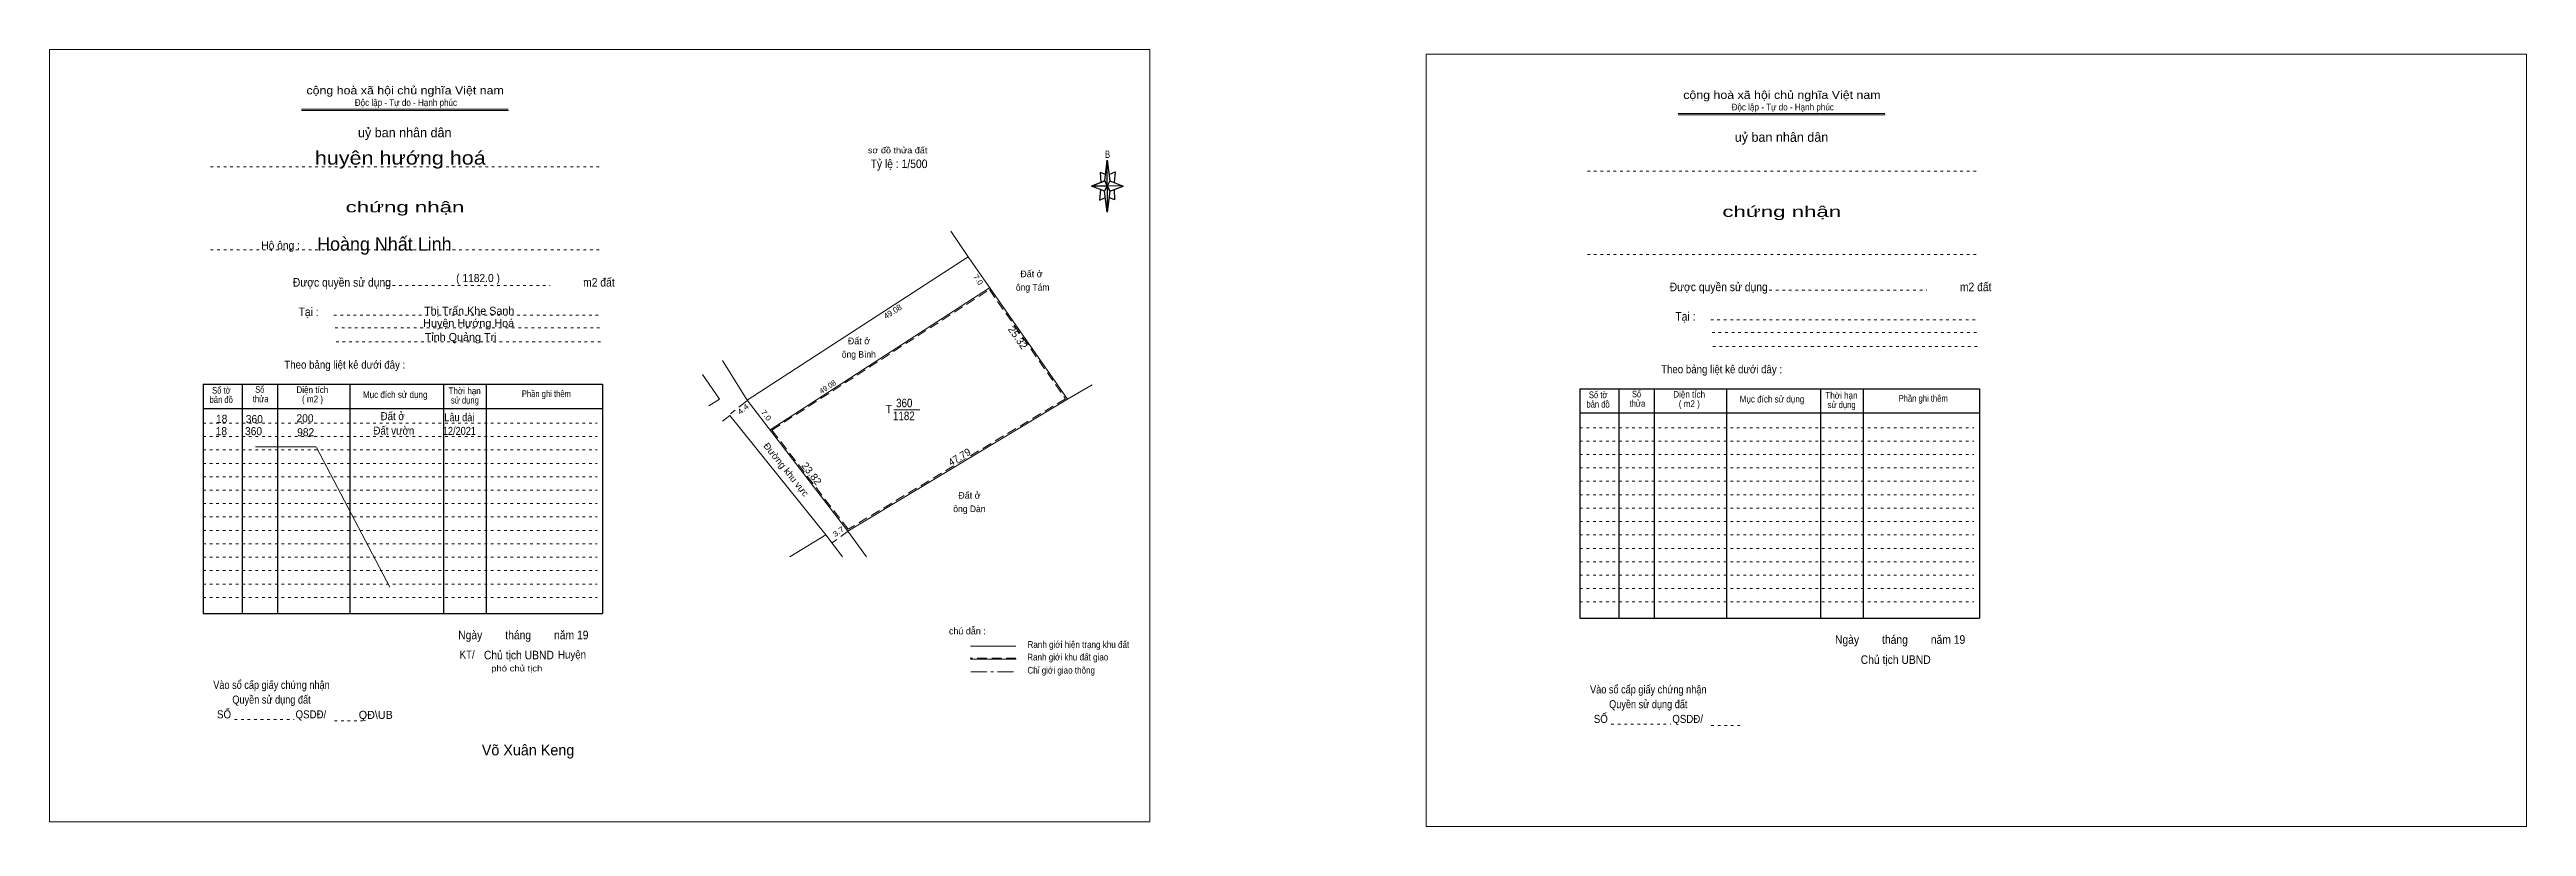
# Model space of a CAD drawing. Header units: centimetres. Extents: x -0.5 to 91.9, y -0.2 to 28.8.
import ezdxf
from ezdxf.enums import TextEntityAlignment as Align

# ---------------------------------------------------------------- set-up
doc = ezdxf.new("R2010")
doc.units = ezdxf.units.CM
doc.header["$LTSCALE"] = 0.12
for name, pattern in [('DOT_DASHED', [7.7, 5, -1.2, 0.3, -1.2]), ('DOTTED', [1.5, 0.3, -1.2]), ('MEDIUM_DASHED', [4.5, 3, -1.5])]:
    doc.linetypes.add(name, pattern=pattern)
for name, color, linetype, lineweight in [('1', 7, 'DOTTED', 13), ('2', 7, 'Continuous', 13), ('22', 7, 'Continuous', 13), ('50', 7, 'Continuous', 25)]:
    doc.layers.add(name, color=color, linetype=linetype, lineweight=lineweight)
for name, color, linetype in [('33', 7, 'Continuous'), ('34', 7, 'Continuous'), ('51', 7, 'Continuous')]:
    doc.layers.add(name, color=color, linetype=linetype)

msp = doc.modelspace()

# ---------------------------------------------------------------- linework, layer by layer
at = {"layer": '1', "linetype": 'Continuous'}
for p, q in [((8.91, 26.55), (16.62, 26.55)), ((8.91, 26.5), (16.63, 26.5)), ((60.27, 26.38), (67.98, 26.38)), ((60.27, 26.33), (67.99, 26.33))]:
    msp.add_line(p, q, dxfattribs=at)
at = {"layer": '1'}
for p, q in [((5.52, 24.4), (20.02, 24.4)), ((56.88, 24.23), (71.38, 24.23)), ((5.52, 21.3), (20.02, 21.3)), ((56.88, 21.13), (71.38, 21.13)), ((12.06, 19.97), (18.18, 19.97)), ((63.42, 19.8), (69.54, 19.8)), ((10.12, 18.86), (20.06, 18.86)), ((61.48, 18.69), (71.42, 18.69)), ((10.17, 18.39), (20.11, 18.39)), ((10.2, 17.87), (20.14, 17.87)), ((61.53, 18.22), (71.47, 18.22)), ((61.56, 17.7), (71.5, 17.7)), ((5.24, 14.84), (19.94, 14.84)), ((5.24, 14.34), (19.94, 14.34)), ((56.6, 14.67), (71.3, 14.67)), ((56.6, 14.17), (71.3, 14.17)), ((5.24, 13.84), (19.94, 13.84)), ((5.24, 13.34), (19.94, 13.34)), ((56.6, 13.67), (71.3, 13.67)), ((56.6, 13.17), (71.3, 13.17)), ((5.24, 12.84), (19.94, 12.84)), ((5.24, 12.34), (19.94, 12.34)), ((56.6, 12.67), (71.3, 12.67)), ((56.6, 12.17), (71.3, 12.17)), ((5.24, 11.84), (19.94, 11.84)), ((5.24, 11.34), (19.94, 11.34)), ((56.6, 11.67), (71.3, 11.67)), ((56.6, 11.17), (71.3, 11.17)), ((5.24, 10.84), (19.94, 10.84)), ((5.24, 10.34), (19.94, 10.34)), ((56.6, 10.67), (71.3, 10.67)), ((56.6, 10.17), (71.3, 10.17)), ((5.24, 9.84), (19.94, 9.84)), ((5.24, 9.34), (19.94, 9.34)), ((56.6, 9.67), (71.3, 9.67)), ((5.24, 8.84), (19.94, 8.84)), ((5.24, 8.34), (19.94, 8.34)), ((56.6, 9.17), (71.3, 9.17)), ((56.6, 8.67), (71.3, 8.67)), ((56.6, 8.17), (71.3, 8.17)), ((6.41, 3.79), (8.63, 3.79)), ((10.14, 3.74), (11.2, 3.74)), ((57.77, 3.62), (59.99, 3.62)), ((61.5, 3.57), (62.56, 3.57))]:
    msp.add_line(p, q, dxfattribs=at)
at = {"layer": '1', "linetype": 'Continuous', "lineweight": 25}
for p, q in [((5.24, 16.29), (20.14, 16.29)), ((5.24, 16.29), (5.24, 7.74)), ((6.69, 16.29), (6.69, 7.74)), ((8.01, 16.29), (8.01, 7.74)), ((10.71, 16.29), (10.71, 7.74)), ((14.21, 16.29), (14.21, 7.74)), ((15.8, 16.29), (15.8, 7.74)), ((20.14, 16.29), (20.14, 7.74)), ((56.6, 16.12), (71.5, 16.12)), ((56.6, 16.12), (56.6, 7.57)), ((58.05, 16.12), (58.05, 7.57)), ((59.37, 16.12), (59.37, 7.57)), ((62.07, 16.12), (62.07, 7.57)), ((65.57, 16.12), (65.57, 7.57)), ((67.16, 16.12), (67.16, 7.57)), ((71.5, 16.12), (71.5, 7.57)), ((5.24, 15.39), (20.14, 15.39)), ((56.6, 15.22), (71.5, 15.22)), ((5.24, 7.74), (20.14, 7.74)), ((56.6, 7.57), (71.5, 7.57))]:
    msp.add_line(p, q, dxfattribs=at)
at = {"layer": '1', "linetype": 'Continuous'}
for points in [[(-0.49, -0.03), (40.55, -0.03), (40.55, 28.77), (-0.49, 28.77)], [(50.87, -0.2), (91.91, -0.2), (91.91, 28.6), (50.87, 28.6)]]:
    msp.add_lwpolyline(points, close=True, dxfattribs=at)
at = {"layer": '2', "linetype": 'MEDIUM_DASHED'}
for p, q in [((25.51, 15.66), (24.91, 15.18)), ((29.32, 10.82), (28.72, 10.39))]:
    msp.add_line(p, q, dxfattribs=at)
at = {"layer": '2'}
msp.add_line((31, 15.34), (31.97, 15.34), dxfattribs=at)
msp.add_lwpolyline([(24.11, 15.48), (24.5, 15.73), (23.87, 16.65)], dxfattribs=at)
at = {"layer": '22'}
for p, q in [((33.78, 21.04), (33.13, 22)), ((25.54, 15.7), (33.78, 21.04)), ((33.78, 21.04), (37.48, 15.73)), ((26.39, 14.59), (34.58, 19.89)), ((24.62, 17.18), (25.54, 15.7)), ((37.48, 15.73), (29.29, 10.81)), ((37.48, 15.73), (38.4, 16.27)), ((27.13, 9.85), (28.47, 10.68)), ((29.09, 9.85), (28.47, 10.68))]:
    msp.add_line(p, q, dxfattribs=at)
at = {"layer": '22', "linetype": 'MEDIUM_DASHED'}
for p, q in [((26.46, 14.58), (34.57, 19.82)), ((34.57, 19.82), (37.41, 15.75)), ((37.41, 15.75), (29.3, 10.88)), ((26.46, 14.58), (29.3, 10.88))]:
    msp.add_line(p, q, dxfattribs=at)
at = {"layer": '22'}
msp.add_lwpolyline([(33.78, 21.04), (37.48, 15.73), (29.29, 10.81), (25.54, 15.7)], close=True, dxfattribs=at)
for points in [[(24.62, 14.91), (24.89, 15.12), (28.47, 10.68)], [(25.54, 15.7), (29.29, 10.81), (29.98, 9.85)]]:
    msp.add_lwpolyline(points, dxfattribs=at)
at = {"layer": '50'}
for p, q in [((38.88, 23.87), (38.97, 24.65)), ((38.88, 23.49), (38.38, 23.67)), ((39.06, 23.49), (38.97, 22.71)), ((39.24, 23.17), (39.03, 23.25)), ((39.06, 23.87), (39.56, 23.67)), ((39.22, 23.55), (39.24, 23.17))]:
    msp.add_line(p, q, dxfattribs=at)
at = {"layer": '50', "lineweight": 13}
for p, q in [((7.19, 13.95), (9.46, 13.95)), ((9.47, 13.93), (12.21, 8.72)), ((35.56, 6.52), (33.86, 6.52)), ((35.57, 6.04), (33.87, 6.04))]:
    msp.add_line(p, q, dxfattribs=at)
at = {"layer": '50', "linetype": 'MEDIUM_DASHED', "lineweight": 13}
msp.add_line((35.56, 6.08), (33.85, 6.08), dxfattribs=at)
at = {"layer": '50', "linetype": 'DOT_DASHED', "lineweight": 13}
msp.add_line((33.88, 5.57), (35.59, 5.57), dxfattribs=at)
at = {"layer": '50'}
for points in [[(38.91, 24.11), (38.7, 24.19), (38.73, 23.81)], [(39.04, 24.11), (39.26, 24.21), (39.22, 23.81)], [(38.97, 23.67), (38.88, 23.87), (38.38, 23.67)], [(38.72, 23.55), (38.68, 23.15), (38.9, 23.25)], [(38.97, 23.67), (39.06, 23.49), (39.56, 23.67)]]:
    msp.add_lwpolyline(points, dxfattribs=at)
for points in [[(38.97, 24.65), (39.06, 23.87), (38.97, 23.67)], [(38.97, 23.67), (38.38, 23.67), (38.88, 23.87), (39.06, 23.49), (39.56, 23.67), (38.97, 23.69)], [(38.97, 23.67), (38.97, 22.71), (38.87, 23.49)]]:
    msp.add_lwpolyline(points, close=True, dxfattribs=at)

# ---------------------------------------------------------------- texts
at = {"layer": '1'}
for s, height, width, p in [('cộng hoà xã hội chủ nghĩa Việt nam', 0.3, 1.15, (12.775, 27.1)), ('Độc lập - Tự do - Hạnh phúc', 0.25, 0.9, (12.805, 26.67)), ('cộng hoà xã hội chủ nghĩa Việt nam', 0.3, 1.15, (64.135, 26.93)), ('Độc lập - Tự do - Hạnh phúc', 0.25, 0.9, (64.165, 26.5)), ('chứng nhận', 0.4, 1.55, (12.77, 22.7)), ('chứng nhận', 0.4, 1.55, (64.13, 22.53)), ('Được quyền sử dụng                                                                   m2 đất', 0.32, 0.9, (14.59, 19.93)), ('Được quyền sử dụng                                                                   m2 đất', 0.32, 0.9, (65.95, 19.76)), ('Tại :', 0.32, 0.9, (9.175, 18.83)), ('Tại :', 0.32, 0.9, (60.535, 18.66)), ('Theo bảng liệt kê dưới đây :', 0.3, 0.9, (10.525, 16.87)), ('Theo bảng liệt kê dưới đây :', 0.3, 0.9, (61.885, 16.7)), ('bản đồ', 0.25, 0.85, (5.915, 15.59)), ('Số tờ', 0.25, 0.85, (5.92, 15.94)), ('thửa', 0.25, 0.85, (7.385, 15.62)), ('Số ', 0.25, 0.75, (7.39, 15.97)), ('Diện tích', 0.25, 0.9, (9.315, 15.96)), ('( m2 )', 0.25, 0.9, (9.32, 15.61)), ('Mục đích sử dụng', 0.25, 0.9, (12.405, 15.78)), ('Thời hạn', 0.25, 0.9, (14.995, 15.92)), ('sử dụng', 0.25, 0.85, (15.005, 15.57)), ('Phần ghi thêm', 0.25, 0.85, (18.045, 15.81)), ('Số tờ', 0.25, 0.85, (57.28, 15.77)), ('thửa', 0.25, 0.85, (58.745, 15.45)), ('Số ', 0.25, 0.75, (58.75, 15.8)), ('Diện tích', 0.25, 0.9, (60.675, 15.79)), ('Mục đích sử dụng', 0.25, 0.9, (63.765, 15.61)), ('Thời hạn', 0.25, 0.9, (66.355, 15.75)), ('Phần ghi thêm', 0.25, 0.85, (69.405, 15.64)), ('bản đồ', 0.25, 0.85, (57.275, 15.42)), ('( m2 )', 0.25, 0.9, (60.68, 15.44)), ('sử dụng', 0.25, 0.85, (66.365, 15.4)), ('Ngày        tháng        năm 19', 0.32, 0.9, (17.185, 6.78)), ('Ngày        tháng        năm 19', 0.32, 0.9, (68.545, 6.61)), ('Chủ tịch UBND', 0.32, 0.9, (17.02, 6.03)), ('Chủ tịch UBND', 0.32, 0.9, (68.38, 5.86)), ('Vào sổ cấp giấy chứng nhận', 0.3, 0.85, (7.79, 4.93)), ('Quyền sử dụng đất', 0.3, 0.85, (7.79, 4.38)), ('Vào sổ cấp giấy chứng nhận', 0.3, 0.85, (59.15, 4.76)), ('SỐ                        QSDĐ/', 0.3, 0.9, (7.795, 3.83)), ('SỐ                        QSDĐ/', 0.3, 0.9, (59.155, 3.66)), ('Quyền sử dụng đất', 0.3, 0.85, (59.15, 4.21))]:
    msp.add_text(s, height=height, dxfattribs=dict(at, width=width)).set_placement(p, align=Align.CENTER)
for p in [(12.76, 25.5), (64.12, 25.33)]:
    msp.add_text('uỷ ban nhân dân', height=0.35, dxfattribs=at).set_placement(p, align=Align.CENTER)
at = {"layer": '2'}
for s, height, width, p in [('huyện hướng hoá', 0.5, 1.2, (12.595, 24.48)), ('Hộ ông :', 0.3, 0.95, (8.13, 21.32)), ('ông Tám', 0.25, 0.95, (36.185, 19.78)), ('ông Bình', 0.25, 0.95, (29.7, 17.28)), ('360', 0.3, 0.95, (7.15, 14.84)), ('200', 0.3, 0.95, (9.04, 14.87)), ('18', 0.3, 0.95, (5.92, 14.39)), ('360', 0.3, 0.95, (7.12, 14.39)), ('982', 0.3, 0.95, (9.065, 14.35)), ('ông Dàn', 0.25, 0.95, (33.825, 11.52))]:
    msp.add_text(s, height=height, dxfattribs=dict(at, width=width)).set_placement(p, align=Align.CENTER)
for s, height, p in [('Đất ở ', 0.25, (36.185, 20.28)), ('Huyện Hướng Hoá', 0.3, (15.145, 18.42)), ('Thị Trấn Khe Sanh', 0.3, (15.165, 18.88)), ('Tỉnh Quảng Trị', 0.3, (14.845, 17.9)), ('Đất ở', 0.25, (29.705, 17.78)), ('Đất ở', 0.25, (33.825, 12.02))]:
    msp.add_text(s, height=height, dxfattribs=at).set_placement(p, align=Align.CENTER)
for s, height, rotation, width, p in [('4.4', 0.2, 38.66, 1.2, (25.4425, 15.284)), ('Đường khu vực', 0.25, 308.879, 1.05, (26.893, 13.0285)), ('3.7', 0.2, 35.628, 1.2, (28.9968, 10.711))]:
    msp.add_text(s, height=height, rotation=rotation, dxfattribs=dict(at, width=width)).set_placement(p, align=Align.CENTER)
at = {"layer": '33', "width": 0.85}
for s, p in [('360', (31.395, 15.43)), ('1182', (31.38, 14.95))]:
    msp.add_text(s, height=0.32, dxfattribs=at).set_placement(p, align=Align.CENTER)
at = {"layer": '33'}
msp.add_text('T', height=0.32, dxfattribs=at).set_placement((30.95, 15.2), align=Align.RIGHT)
at = {"layer": '34'}
msp.add_text('Hoàng Nhất Linh', height=0.5, dxfattribs=at).set_placement((12, 21.27), align=Align.CENTER)
at = {"layer": '34', "width": 0.95}
for s, p in [('( 1182.0 )', (15.495, 20.1)), ('18', (5.93, 14.85))]:
    msp.add_text(s, height=0.3, dxfattribs=at).set_placement(p, align=Align.CENTER)
at = {"layer": '50'}
for s, height, width, p in [('sơ đồ thửa đất ', 0.23, 1.1, (31.195, 24.9)), ('B', 0.2756, 0.75, (38.98, 24.73)), ('Đất ở ', 0.3, 0.9, (12.36, 14.95)), ('Lâu dài ', 0.3, 0.85, (14.845, 14.91)), ('Đất vườn', 0.3, 0.9, (12.355, 14.41)), ('12/2021', 0.3, 0.85, (14.8, 14.4)), ('Ranh giới hiện trạng khu đất', 0.25, 0.9, (37.89, 6.46)), ('KT/                               Huyện ', 0.3, 0.9, (17.215, 6.06)), ('phó chủ tịch', 0.23, 1.15, (16.94, 5.58)), ('Chỉ giới giao thông', 0.25, 0.9, (37.25, 5.5)), ('Ranh giới khu đất giao', 0.25, 0.9, (37.495, 5.99))]:
    msp.add_text(s, height=height, dxfattribs=dict(at, width=width)).set_placement(p, align=Align.CENTER)
for s, height, p in [('chú dẫn :', 0.25, (33.75, 6.96)), ('QĐ\\UB', 0.3, (11.68, 3.81)), ('Võ Xuân Keng', 0.4, (17.36, 2.45))]:
    msp.add_text(s, height=height, dxfattribs=at).set_placement(p, align=Align.CENTER)
at = {"layer": '51', "width": 0.9}
msp.add_text('Tỷ lệ : 1/500', height=0.32, dxfattribs=at).set_placement((30.14, 24.35))
at = {"layer": '51'}
for s, height, rotation, width, p in [('7.0', 0.2, 304.87, 1.1, (34.0709, 20.1322)), ('25.32', 0.27, 304.87, 1.05, (35.5172, 17.9522)), ('7.0', 0.2, 307.42, 1.15, (26.1648, 15.0708)), ('23.82', 0.27, 307.42, 1.05, (27.8307, 12.877))]:
    msp.add_text(s, height=height, rotation=rotation, dxfattribs=dict(at, width=width)).set_placement(p, align=Align.CENTER)
for s, height, rotation, p in [('49.08', 0.2186, 32.916, (31.0206, 18.9075)), ('49.08', 0.1967, 32.916, (28.5915, 16.1087)), ('47.79', 0.2698, 31.025, (33.5205, 13.4609))]:
    msp.add_text(s, height=height, rotation=rotation, dxfattribs=at).set_placement(p, align=Align.CENTER)

doc.saveas('drawing.dxf')
